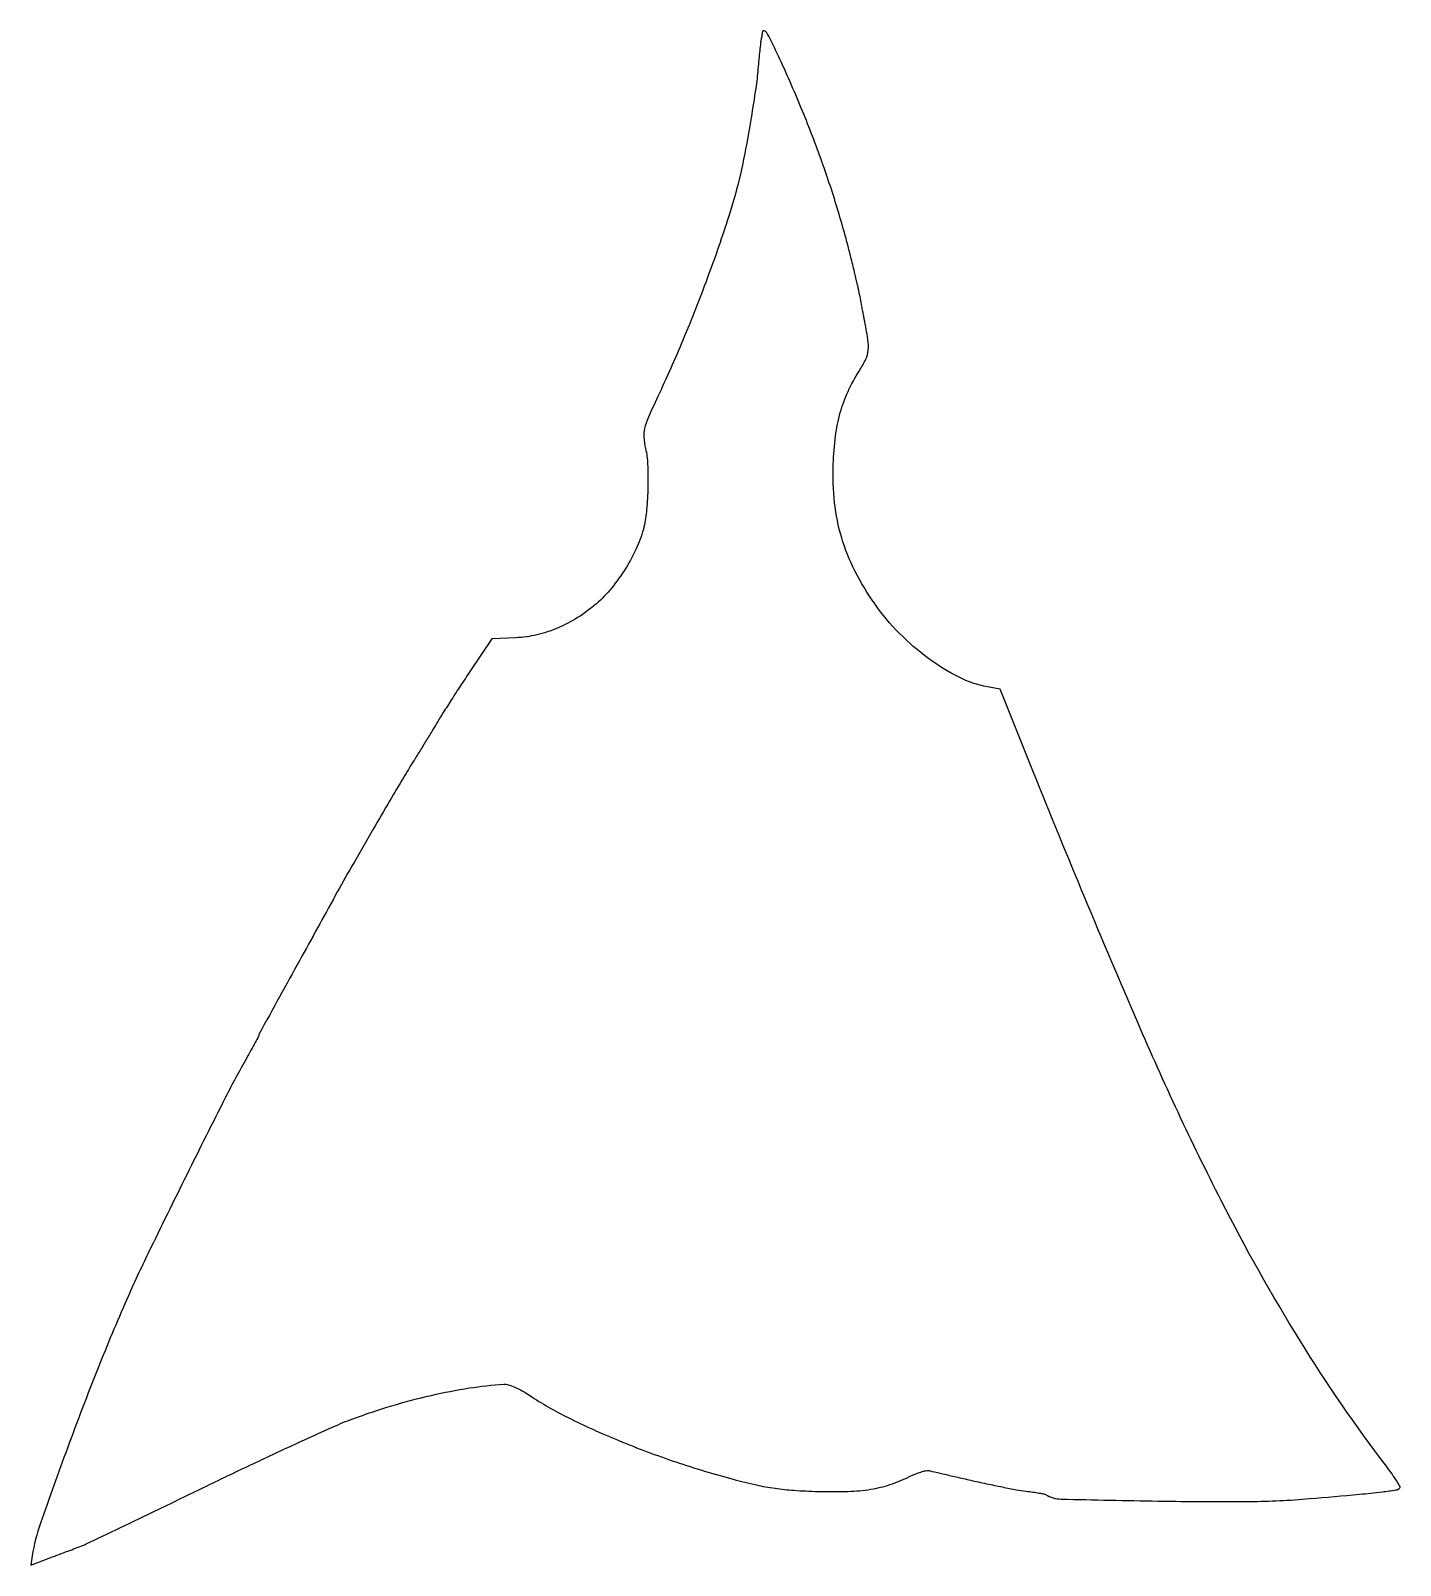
# Model space of a CAD drawing. Extents: x 0 to 397, y 0 to 445.
import ezdxf

# ---------------------------------------------------------------- set-up
doc = ezdxf.new("R2010")
doc.units = 0

msp = doc.modelspace()

# ---------------------------------------------------------------- linework, layer by layer
msp.add_lwpolyline([(211.923489, 444.25, -0.011719), (211.874713, 443.862139, -0.003607), (211.783255, 443.279687, -0.003606), (211.67149, 442.62929, -0.003949), (211.553537, 442, 0.020067), (211.408559, 441.0602, 0.002189), (211.171439, 438.884375, 0.002677), (210.914248, 436.290218, 0.002158), (210.664843, 433.5, -0.015703), (210.01558, 427.939429, -0.004423), (208.654667, 419.313821, -0.004655), (207.083097, 410.406685, -0.009684), (205.659167, 403.5, -0.022525), (202.111958, 390.568768, -0.010141), (196.356702, 373.932052, -0.009847), (189.409566, 356.180187, -0.011362), (182.074664, 339.552094, 0.004415), (178.822966, 332.449451, 0.044186), (177.75877, 329.364591, 0.082814), (177.563286, 326.883443, 0.033397), (178.084116, 323.514734, -0.044645), (178.6772, 319.010964, -0.015617), (178.745663, 312.472978, -0.015884), (178.396385, 305.829543, -0.035975), (177.613729, 300.860124, -0.04997), (175.66615, 295.136632, -0.031587), (172.337943, 288.911869, -0.031399), (168.209663, 283.091529, -0.045808), (163.829726, 278.585959, -0.036494), (158.367804, 274.561364, -0.040505), (152.560005, 271.529574, -0.042083), (146.553592, 269.565563, -0.046468), (140.5, 268.71839), (133.5, 268.394943), (127.179231, 258.947471, 0.002368), (124.541187, 254.96376, 0.002121), (121.841564, 250.806445, 0.002126), (119.449238, 247.052923, 0.006647), (117.884423, 244.5, -0.002079), (116.457678, 242.123881, -0.000974), (114.592037, 239.059375, -0.000965), (112.623453, 235.853815, -0.001353), (110.85261, 233, 0.004665), (107.837254, 228.067967, 0.002104), (103.969797, 221.545413, 0.001668), (99.113849, 213.213119, 0.000802), (92.941084, 202.5, 0.004055), (88.150188, 193.995234, 0.000496), (77.833014, 175.28397, 0.000025), (66.118512, 153.986046, 0.126371), (66, 153.524628, -0.12351), (65.939417, 153.283115, -0.000884), (64.940737, 151.425646, -0.003307), (63.776223, 149.302597, -0.002104), (62.393999, 146.846066, 0.012118), (56.372203, 135.623845, 0.001885), (45.088667, 113.104206, 0.002063), (33.950223, 90.42887, 0.009217), (27.720591, 76.988819, 0.009422), (19.413641, 57.162006, 0.006105), (10.52099, 33.939224, 0.004468), (2.710236, 12.174533, 0.043917), (0.32161, 2.735109), (-0.12478, -0.029781), (6.18761, 2.383287, -0.0005), (8.75098, 3.36026, -0.000552), (11.233235, 4.300337, -0.000513), (13.354918, 5.098696, -0.002832), (14.5, 5.520851, 0.024573), (15.988355, 6.1443, 0.000278), (25.753125, 10.817583, 0.000857), (37.01611, 16.239356, 0.000559), (50, 22.534904, -0.002483), (63.536951, 29.034391, -0.002865), (76.508413, 35.092489, -0.002567), (87.552383, 40.104962, -0.016721), (93.198854, 42.409431, -0.015928), (104.514647, 46.187006, -0.016239), (115.975584, 49.209738, -0.017003), (126.994228, 51.344747, -0.023757), (136.967053, 52.445044, -0.092808), (138.244744, 52.287474, -0.024317), (140.187838, 51.564036, -0.023841), (142.359146, 50.507907, -0.022402), (144.467053, 49.229476, 0.03276), (155.665053, 42.751159, 0.017033), (170.37808, 36.093737, 0.016188), (186.838836, 29.926368, 0.016685), (203.5, 24.904674, 0.009887), (210.189328, 23.270523, 0.019204), (215.598203, 22.278319, 0.019137), (221.079498, 21.702037, 0.009745), (228, 21.376584, 0.013879), (236.815504, 21.37882, 0.033134), (243.328884, 21.994565, 0.040287), (248.888963, 23.361278, 0.032467), (254.590275, 25.681348, -0.017186), (256.25962, 26.420863, -0.020047), (257.893138, 27.003404, -0.019448), (259.298391, 27.382622, -0.103258), (260.090275, 27.397591, -0.008604), (261.056717, 27.197561, -0.000414), (264.266519, 26.472605, -0.000676), (268.07723, 25.603188, -0.000487), (272.327661, 24.623033, 0.004189), (276.852452, 23.614827, 0.003921), (281.494072, 22.659329, 0.003905), (285.62704, 21.875756, 0.013394), (288.327661, 21.45994, -0.004322), (290.345767, 21.186591, -0.006208), (292.127895, 20.906869, -0.003513), (293.622614, 20.642388, -0.09236), (294.001342, 20.49708, 0.132452), (298.559575, 19.150837, 0.001972), (326.653645, 18.592699, 0.005738), (353.276762, 18.474346, 0.019831), (370.5, 19.279037, 0.000887), (384.964083, 20.556891, 0.007088), (391.623576, 21.252438, 0.009731), (395.555629, 21.797349, 0.158362), (396.728202, 22.394869, 0.340768), (396.777498, 22.776238, 0.007784), (395.769664, 24.442884, 0.014127), (394.448335, 26.426201, 0.008684), (392.787098, 28.688841, -0.024077), (367.673444, 65.198292, -0.020942), (344.907087, 105.660068, -0.015891), (320.71253, 157.205519, -0.006245), (290.5431, 229.654005), (280.83693, 253.80801), (277.168465, 254.495292, -0.070494), (268.919639, 257.283513, -0.041745), (260.049422, 262.723778, -0.03954), (251.601463, 270.02384, -0.041938), (244.588752, 278.429567, -0.034774), (238.757182, 288.115264, -0.045562), (234.914521, 297.698033, -0.04573), (232.880286, 307.789812, -0.035417), (232.468588, 319, -0.022902), (233.120044, 327.137057, -0.036908), (234.497209, 333.94945, -0.040068), (236.755151, 340.071488, -0.034284), (240.063227, 346.098531, 0.032366), (241.901595, 349.417679, 0.086979), (242.612687, 352.01148, 0.062184), (242.51741, 355.170364, 0.01089), (241.472707, 361.040033, -0.00168), (241.244849, 362.196368, -0.000843), (240.964362, 363.658635, -0.000837), (240.679328, 365.172074, -0.001239), (240.434935, 366.5, 0.007453), (240.007491, 368.670638, 0.003977), (239.417701, 371.342042, 0.00312), (238.628872, 374.688612, 0.001471), (237.570739, 379, 0.013175), (233.62934, 393.243464, 0.012326), (228.862235, 407.582604, 0.01187), (223.20649, 422.192673, 0.010266), (216.597226, 437.25, 0.00521), (214.38314, 441.897758, 0.03344), (213.085195, 444.15499, 0.208391), (212.385639, 444.604563, 0.431492)], format="xyb", close=True)

doc.saveas('drawing.dxf')
